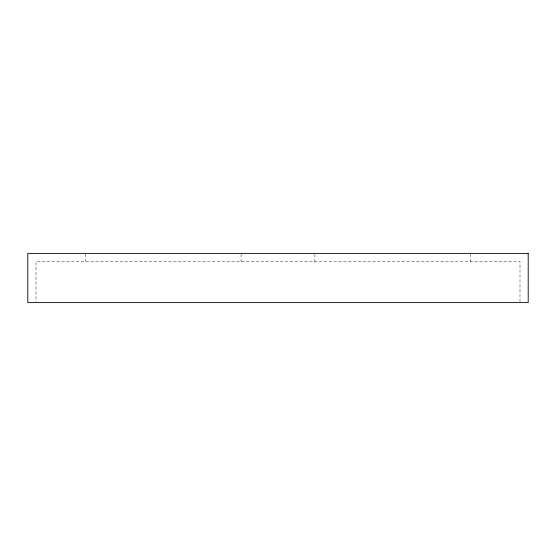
<?xml version="1.0" encoding="UTF-8"?>
<svg xmlns="http://www.w3.org/2000/svg" width="556" height="556" viewBox="0 0 556 556"><rect width="100%" height="100%" fill="white"/><g stroke="black" fill="none" stroke-linecap="round" stroke-linejoin="round"><path stroke-width="0.42" stroke-dasharray="2.78 2.08" d="M519.999 301.755L519.999 261.591L36.001 261.591L36.001 301.755M470.779 254.21L470.779 261.591M314.911 254.21L314.911 261.591M241.089 254.21L241.089 261.591M85.221 254.21L85.221 261.591"/><path stroke-width="0.83" d="M528.2 253.39L27.8 253.39L27.8 302.61L528.2 302.61L528.2 253.39"/></g></svg>
